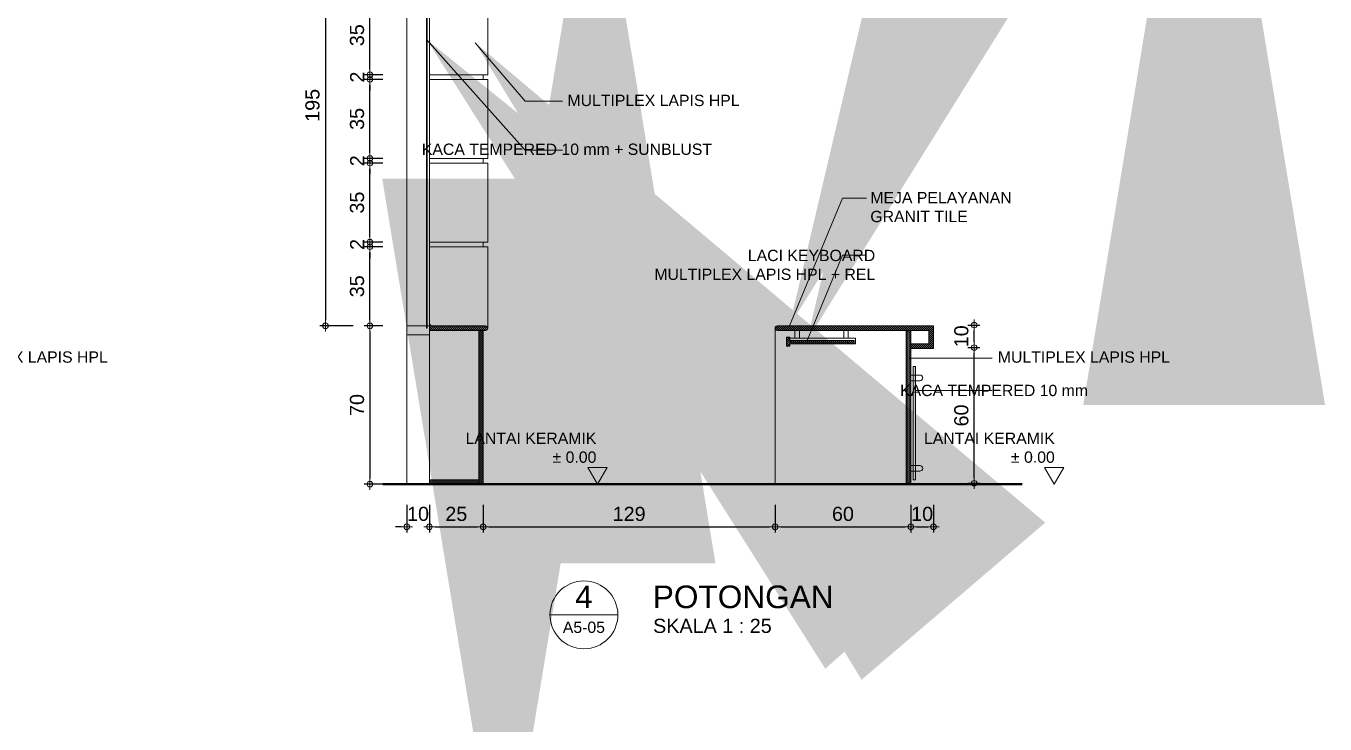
# Model space of a CAD drawing. Header units: millimetres. Extents: x -11 to 1625, y -267 to 180.
# Drawn here: x 1108.29 to 1131.26, y -70.74 to -58.39 of the extents above; entities that cross this region are included whole.
import ezdxf
from ezdxf.enums import TextEntityAlignment as Align

# ---------------------------------------------------------------- set-up
doc = ezdxf.new("R2010")
doc.units = ezdxf.units.MM
for name, color, linetype, lineweight in [('0.40', 6, 'Continuous', 40), ('ars', 11, 'Continuous', 5), ('ARSIR', 2, 'Continuous', 5), ('DIMENSI', 8, 'Continuous', 9), ('dinding', 5, 'Continuous', 15), ('not', 7, 'Continuous', 20), ('part', 83, 'Continuous', 15), ('STANDART', 3, 'Continuous', 20), ('ukuran', 6, 'Continuous', 20)]:
    doc.layers.add(name, color=color, linetype=linetype, lineweight=lineweight)
doc.styles.add('aku', font='arial.ttf')
doc.styles.get("Standard").update_dxf_attribs({"font": 'ARIALUNI.TTF'})
doc.dimstyles.new('H1.20 LAYOUT', dxfattribs={"dimtxt": 40, "dimasz": 13, "dimexe": 30, "dimexo": 0, "dimgap": 10, "dimtad": 2, "dimtih": 1, "dimtoh": 1, "dimdec": 0, "dimlfac": 0.1, "dimzin": 0, "dimdsep": 46, "dimtxsty": 'aku', "dimblk": 'DOT', "dimcen": 0.09, "dimclrd": 256, "dimclre": 256, "dimclrt": 2, "dimadec": 0, "dimazin": 0, "dimtfac": 1, "dimtdec": 0, "dimtix": 1, "dimtofl": 0, "dimtmove": 0, "dimatfit": 3, "dimfxl": 0, "dimtolj": 1, "dimtzin": 0, "dimlwd": -1, "dimlwe": 5, "dimarcsym": 0})
doc.dimstyles.new('sk-100', dxfattribs={"dimtxt": 0.25, "dimasz": 0.1, "dimexe": 0.1, "dimexo": 0, "dimgap": 0.1, "dimtad": 1, "dimdec": 4, "dimlfac": 100, "dimzin": 12, "dimdsep": 46, "dimtxsty": 'Standard', "dimblk": 'BULAT', "dimcen": 0.1, "dimadec": 0, "dimazin": 3, "dimtfac": 1, "dimtdec": 4, "dimtofl": 0, "dimtmove": 0, "dimatfit": 3, "dimldrblk": 'BULAT', "dimfxl": 0, "dimtolj": 1, "dimtzin": 0, "dimarcsym": 0})

# ---------------------------------------------------------------- blocks, each defined once
blk = doc.blocks.new('_Dot')
at = {"color": 0, "linetype": 'ByBlock', "lineweight": -2}
blk.add_line((-0.5, 0), (-1, 0), dxfattribs=at)
at = {"color": 0, "linetype": 'ByBlock', "const_width": 0.5}
blk.add_lwpolyline([(-0.25, 0, 1), (0.25, 0, 1)], format="xyb", close=True, dxfattribs=at)
blk = doc.blocks.new('BULAT')
for p, q in [((-1, 0), (1, 0)), ((0, -1), (0, 1))]:
    blk.add_line(p, q)
blk.add_circle((0, 0), 0.5)
blk = doc.blocks.new('*D264')
at = {"layer": 'Defpoints', "color": 0}
for p in [(1115.025, -66.861), (1115.425, -66.861), (1115.425, -67.252)]:
    blk.add_point(p, dxfattribs=at)
at = {"layer": 'ukuran', "color": 0, "lineweight": -2}
for p, q in [((1115.025, -66.861), (1115.025, -67.352)), ((1115.425, -66.861), (1115.425, -67.352)), ((1114.925, -67.252), (1114.825, -67.252)), ((1115.525, -67.252), (1115.625, -67.252))]:
    blk.add_line(p, q, dxfattribs=at)
at = {"layer": 'ukuran', "color": 0, "lineweight": -2, "xscale": 0.1, "yscale": 0.1, "zscale": 0.1}
blk.add_blockref('BULAT', (1115.025, -67.252), dxfattribs=at)
at = {"layer": 'ukuran', "color": 0, "lineweight": -2, "xscale": 0.1, "yscale": 0.1, "zscale": 0.1, "rotation": 180}
blk.add_blockref('BULAT', (1115.425, -67.252), dxfattribs=at)
at = {"layer": 'ukuran', "color": 0, "insert": (1115.225, -67.025), "char_height": 0.25, "attachment_point": 5}
blk.add_mtext('\\A1;10', dxfattribs=at)
blk = doc.blocks.new('*D265')
at = {"layer": 'Defpoints', "color": 0}
for p in [(1115.425, -66.861), (1116.377, -66.861), (1116.377, -67.252)]:
    blk.add_point(p, dxfattribs=at)
at = {"layer": 'ukuran', "color": 0, "lineweight": -2}
for p, q in [((1115.425, -66.861), (1115.425, -67.352)), ((1116.377, -66.861), (1116.377, -67.352)), ((1115.525, -67.252), (1116.277, -67.252))]:
    blk.add_line(p, q, dxfattribs=at)
at = {"layer": 'ukuran', "color": 0, "lineweight": -2, "xscale": 0.1, "yscale": 0.1, "zscale": 0.1, "rotation": 180}
blk.add_blockref('BULAT', (1115.425, -67.252), dxfattribs=at)
at = {"layer": 'ukuran', "color": 0, "lineweight": -2, "xscale": 0.1, "yscale": 0.1, "zscale": 0.1}
blk.add_blockref('BULAT', (1116.377, -67.252), dxfattribs=at)
at = {"layer": 'ukuran', "color": 0, "insert": (1115.901, -67.025), "char_height": 0.25, "attachment_point": 5}
blk.add_mtext('\\A1;25', dxfattribs=at)
blk = doc.blocks.new('*D266')
at = {"layer": 'Defpoints', "color": 0}
for p in [(1121.537, -66.861), (1123.937, -66.861), (1123.937, -67.252)]:
    blk.add_point(p, dxfattribs=at)
at = {"layer": 'ukuran', "color": 0, "lineweight": -2}
for p, q in [((1121.537, -66.861), (1121.537, -67.352)), ((1123.937, -66.861), (1123.937, -67.352)), ((1121.637, -67.252), (1123.837, -67.252))]:
    blk.add_line(p, q, dxfattribs=at)
at = {"layer": 'ukuran', "color": 0, "lineweight": -2, "xscale": 0.1, "yscale": 0.1, "zscale": 0.1, "rotation": 180}
blk.add_blockref('BULAT', (1121.537, -67.252), dxfattribs=at)
at = {"layer": 'ukuran', "color": 0, "lineweight": -2, "xscale": 0.1, "yscale": 0.1, "zscale": 0.1}
blk.add_blockref('BULAT', (1123.937, -67.252), dxfattribs=at)
at = {"layer": 'ukuran', "color": 0, "insert": (1122.737, -67.025), "char_height": 0.25, "attachment_point": 5}
blk.add_mtext('\\A1;60', dxfattribs=at)
blk = doc.blocks.new('*D267')
at = {"layer": 'Defpoints', "color": 0}
for p in [(1123.937, -66.861), (1124.337, -66.861), (1124.337, -67.252)]:
    blk.add_point(p, dxfattribs=at)
at = {"layer": 'ukuran', "color": 0, "lineweight": -2}
for p, q in [((1123.937, -66.861), (1123.937, -67.352)), ((1124.337, -66.861), (1124.337, -67.352)), ((1124.037, -67.252), (1124.237, -67.252))]:
    blk.add_line(p, q, dxfattribs=at)
at = {"layer": 'ukuran', "color": 0, "lineweight": -2, "xscale": 0.1, "yscale": 0.1, "zscale": 0.1, "rotation": 180}
blk.add_blockref('BULAT', (1123.937, -67.252), dxfattribs=at)
at = {"layer": 'ukuran', "color": 0, "lineweight": -2, "xscale": 0.1, "yscale": 0.1, "zscale": 0.1}
blk.add_blockref('BULAT', (1124.337, -67.252), dxfattribs=at)
at = {"layer": 'ukuran', "color": 0, "insert": (1124.137, -67.025), "char_height": 0.25, "attachment_point": 5}
blk.add_mtext('\\A1;10', dxfattribs=at)
blk = doc.blocks.new('*D268')
at = {"layer": 'Defpoints', "color": 0}
for p in [(1124.943, -64.083), (1125.058, -64.083), (1124.943, -66.483)]:
    blk.add_point(p, dxfattribs=at)
at = {"layer": 'ukuran', "color": 0, "lineweight": -2}
for p, q in [((1124.943, -64.083), (1125.158, -64.083)), ((1125.058, -66.383), (1125.058, -64.183)), ((1124.943, -66.483), (1125.158, -66.483))]:
    blk.add_line(p, q, dxfattribs=at)
at = {"layer": 'ukuran', "color": 0, "lineweight": -2, "xscale": 0.1, "yscale": 0.1, "zscale": 0.1}
for p, rotation in [((1125.058, -64.083), 90), ((1125.058, -66.483), 270)]:
    blk.add_blockref('BULAT', p, dxfattribs=dict(at, rotation=rotation))
at = {"layer": 'ukuran', "color": 0, "insert": (1124.831, -65.283), "char_height": 0.25, "attachment_point": 5, "rotation": 90}
blk.add_mtext('\\A1;60', dxfattribs=at)
blk = doc.blocks.new('*D269')
at = {"layer": 'Defpoints', "color": 0}
for p in [(1124.943, -63.683), (1125.058, -63.683), (1124.943, -64.083)]:
    blk.add_point(p, dxfattribs=at)
at = {"layer": 'ukuran', "color": 0, "lineweight": -2}
for p, q in [((1124.943, -63.683), (1125.158, -63.683)), ((1125.058, -63.983), (1125.058, -63.783)), ((1124.943, -64.083), (1125.158, -64.083))]:
    blk.add_line(p, q, dxfattribs=at)
at = {"layer": 'ukuran', "color": 0, "lineweight": -2, "xscale": 0.1, "yscale": 0.1, "zscale": 0.1}
for p, rotation in [((1125.058, -63.683), 90), ((1125.058, -64.083), 270)]:
    blk.add_blockref('BULAT', p, dxfattribs=dict(at, rotation=rotation))
at = {"layer": 'ukuran', "color": 0, "insert": (1124.831, -63.883), "char_height": 0.25, "attachment_point": 5, "rotation": 90}
blk.add_mtext('\\A1;10', dxfattribs=at)
blk = doc.blocks.new('*D270')
at = {"layer": 'Defpoints', "color": 0}
for p in [(1114.375, -60.818), (1114.604, -60.818), (1114.604, -62.218)]:
    blk.add_point(p, dxfattribs=at)
at = {"layer": 'ukuran', "color": 0, "lineweight": -2}
for p, q in [((1114.604, -60.818), (1114.275, -60.818)), ((1114.375, -62.118), (1114.375, -60.918)), ((1114.604, -62.218), (1114.275, -62.218))]:
    blk.add_line(p, q, dxfattribs=at)
at = {"layer": 'ukuran', "color": 0, "lineweight": -2, "xscale": 0.1, "yscale": 0.1, "zscale": 0.1}
for p, rotation in [((1114.375, -60.818), 90), ((1114.375, -62.218), 270)]:
    blk.add_blockref('BULAT', p, dxfattribs=dict(at, rotation=rotation))
at = {"layer": 'ukuran', "color": 0, "insert": (1114.147, -61.518), "char_height": 0.25, "attachment_point": 5, "rotation": 90}
blk.add_mtext('\\A1;35', dxfattribs=at)
blk = doc.blocks.new('*D271')
at = {"layer": 'Defpoints', "color": 0}
for p in [(1114.604, -62.218), (1114.375, -62.298), (1114.604, -62.298)]:
    blk.add_point(p, dxfattribs=at)
at = {"layer": 'ukuran', "color": 0, "lineweight": -2}
for p, q in [((1114.604, -62.218), (1114.275, -62.218)), ((1114.375, -62.118), (1114.375, -62.018)), ((1114.604, -62.298), (1114.275, -62.298)), ((1114.375, -62.398), (1114.375, -62.498))]:
    blk.add_line(p, q, dxfattribs=at)
at = {"layer": 'ukuran', "color": 0, "lineweight": -2, "xscale": 0.1, "yscale": 0.1, "zscale": 0.1}
for p, rotation in [((1114.375, -62.218), 270), ((1114.375, -62.298), 90)]:
    blk.add_blockref('BULAT', p, dxfattribs=dict(at, rotation=rotation))
at = {"layer": 'ukuran', "color": 0, "insert": (1114.149, -62.258), "char_height": 0.25, "attachment_point": 5, "rotation": 90}
blk.add_mtext('\\A1;2', dxfattribs=at)
blk = doc.blocks.new('*D272')
at = {"layer": 'Defpoints', "color": 0}
for p in [(1114.375, -59.338), (1114.604, -59.338), (1114.604, -60.738)]:
    blk.add_point(p, dxfattribs=at)
at = {"layer": 'ukuran', "color": 0, "lineweight": -2}
for p, q in [((1114.604, -59.338), (1114.275, -59.338)), ((1114.375, -60.638), (1114.375, -59.438)), ((1114.604, -60.738), (1114.275, -60.738))]:
    blk.add_line(p, q, dxfattribs=at)
at = {"layer": 'ukuran', "color": 0, "lineweight": -2, "xscale": 0.1, "yscale": 0.1, "zscale": 0.1}
for p, rotation in [((1114.375, -59.338), 90), ((1114.375, -60.738), 270)]:
    blk.add_blockref('BULAT', p, dxfattribs=dict(at, rotation=rotation))
at = {"layer": 'ukuran', "color": 0, "insert": (1114.147, -60.038), "char_height": 0.25, "attachment_point": 5, "rotation": 90}
blk.add_mtext('\\A1;35', dxfattribs=at)
blk = doc.blocks.new('*D273')
at = {"layer": 'Defpoints', "color": 0}
for p in [(1114.375, -60.818), (1114.604, -60.738), (1114.604, -60.818)]:
    blk.add_point(p, dxfattribs=at)
at = {"layer": 'ukuran', "color": 0, "lineweight": -2}
for p, q in [((1114.375, -60.638), (1114.375, -60.538)), ((1114.604, -60.738), (1114.275, -60.738)), ((1114.604, -60.818), (1114.275, -60.818)), ((1114.375, -60.918), (1114.375, -61.018))]:
    blk.add_line(p, q, dxfattribs=at)
at = {"layer": 'ukuran', "color": 0, "lineweight": -2, "xscale": 0.1, "yscale": 0.1, "zscale": 0.1}
for p, rotation in [((1114.375, -60.738), 270), ((1114.375, -60.818), 90)]:
    blk.add_blockref('BULAT', p, dxfattribs=dict(at, rotation=rotation))
at = {"layer": 'ukuran', "color": 0, "insert": (1114.149, -60.778), "char_height": 0.25, "attachment_point": 5, "rotation": 90}
blk.add_mtext('\\A1;2', dxfattribs=at)
blk = doc.blocks.new('*D274')
at = {"layer": 'Defpoints', "color": 0}
for p in [(1114.375, -57.858), (1114.604, -57.858), (1114.604, -59.258)]:
    blk.add_point(p, dxfattribs=at)
at = {"layer": 'ukuran', "color": 0, "lineweight": -2}
for p, q in [((1114.604, -57.858), (1114.275, -57.858)), ((1114.375, -59.158), (1114.375, -57.958)), ((1114.604, -59.258), (1114.275, -59.258))]:
    blk.add_line(p, q, dxfattribs=at)
at = {"layer": 'ukuran', "color": 0, "lineweight": -2, "xscale": 0.1, "yscale": 0.1, "zscale": 0.1}
for p, rotation in [((1114.375, -57.858), 90), ((1114.375, -59.258), 270)]:
    blk.add_blockref('BULAT', p, dxfattribs=dict(at, rotation=rotation))
at = {"layer": 'ukuran', "color": 0, "insert": (1114.147, -58.558), "char_height": 0.25, "attachment_point": 5, "rotation": 90}
blk.add_mtext('\\A1;35', dxfattribs=at)
blk = doc.blocks.new('*D275')
at = {"layer": 'Defpoints', "color": 0}
for p in [(1114.375, -59.338), (1114.604, -59.258), (1114.604, -59.338)]:
    blk.add_point(p, dxfattribs=at)
at = {"layer": 'ukuran', "color": 0, "lineweight": -2}
for p, q in [((1114.375, -59.158), (1114.375, -59.058)), ((1114.604, -59.258), (1114.275, -59.258)), ((1114.604, -59.338), (1114.275, -59.338)), ((1114.375, -59.438), (1114.375, -59.538))]:
    blk.add_line(p, q, dxfattribs=at)
at = {"layer": 'ukuran', "color": 0, "lineweight": -2, "xscale": 0.1, "yscale": 0.1, "zscale": 0.1}
for p, rotation in [((1114.375, -59.258), 270), ((1114.375, -59.338), 90)]:
    blk.add_blockref('BULAT', p, dxfattribs=dict(at, rotation=rotation))
at = {"layer": 'ukuran', "color": 0, "insert": (1114.149, -59.298), "char_height": 0.25, "attachment_point": 5, "rotation": 90}
blk.add_mtext('\\A1;2', dxfattribs=at)
blk = doc.blocks.new('*D278')
at = {"layer": 'Defpoints', "color": 0}
for p in [(1114.375, -62.298), (1114.604, -62.298), (1114.604, -63.698)]:
    blk.add_point(p, dxfattribs=at)
at = {"layer": 'ukuran', "color": 0, "lineweight": -2}
for p, q in [((1114.604, -62.298), (1114.275, -62.298)), ((1114.375, -63.598), (1114.375, -62.398)), ((1114.604, -63.698), (1114.275, -63.698))]:
    blk.add_line(p, q, dxfattribs=at)
at = {"layer": 'ukuran', "color": 0, "lineweight": -2, "xscale": 0.1, "yscale": 0.1, "zscale": 0.1}
for p, rotation in [((1114.375, -62.298), 90), ((1114.375, -63.698), 270)]:
    blk.add_blockref('BULAT', p, dxfattribs=dict(at, rotation=rotation))
at = {"layer": 'ukuran', "color": 0, "insert": (1114.147, -62.998), "char_height": 0.25, "attachment_point": 5, "rotation": 90}
blk.add_mtext('\\A1;35', dxfattribs=at)
blk = doc.blocks.new('*D289')
at = {"layer": 'Defpoints', "color": 0}
for p in [(1114.079, -55.898), (1113.587, -63.698), (1114.079, -63.698)]:
    blk.add_point(p, dxfattribs=at)
at = {"layer": 'ukuran', "color": 0, "lineweight": -2}
for p, q in [((1114.079, -55.898), (1113.487, -55.898)), ((1113.587, -55.998), (1113.587, -63.598)), ((1114.079, -63.698), (1113.487, -63.698))]:
    blk.add_line(p, q, dxfattribs=at)
at = {"layer": 'ukuran', "color": 0, "lineweight": -2, "xscale": 0.1, "yscale": 0.1, "zscale": 0.1}
for p, rotation in [((1113.587, -55.898), 90), ((1113.587, -63.698), 270)]:
    blk.add_blockref('BULAT', p, dxfattribs=dict(at, rotation=rotation))
at = {"layer": 'ukuran', "color": 0, "insert": (1113.359, -59.798), "char_height": 0.25, "attachment_point": 5, "rotation": 90}
blk.add_mtext('\\A1;195', dxfattribs=at)
blk = doc.blocks.new('*D290')
at = {"layer": 'Defpoints', "color": 0}
for p in [(1114.604, -63.698), (1114.375, -66.498), (1114.604, -66.498)]:
    blk.add_point(p, dxfattribs=at)
at = {"layer": 'ukuran', "color": 0, "lineweight": -2}
for p, q in [((1114.604, -63.698), (1114.275, -63.698)), ((1114.375, -63.798), (1114.375, -66.398)), ((1114.604, -66.498), (1114.275, -66.498))]:
    blk.add_line(p, q, dxfattribs=at)
at = {"layer": 'ukuran', "color": 0, "lineweight": -2, "xscale": 0.1, "yscale": 0.1, "zscale": 0.1}
for p, rotation in [((1114.375, -63.698), 90), ((1114.375, -66.498), 270)]:
    blk.add_blockref('BULAT', p, dxfattribs=dict(at, rotation=rotation))
at = {"layer": 'ukuran', "color": 0, "insert": (1114.147, -65.098), "char_height": 0.25, "attachment_point": 5, "rotation": 90}
blk.add_mtext('\\A1;70', dxfattribs=at)
blk = doc.blocks.new('Ndtpd')
blk.add_line((0.747, 0), (-0.747, 0))
blk.add_circle((0, 0), 0.747)
at = {"flags": 4}
for tag, height, p in [('NO', 0.5, (0, 0.148)), ('NOLBR', 0.3, (0, -0.398))]:
    blk.add_attdef(tag, text='', height=height, dxfattribs=at).set_placement(p, align=Align.CENTER)
for tag, p, height in [('NDTPD', (1.516, 0.148), 0.5), ('SKALA', (1.523, -0.398), 0.3)]:
    blk.add_attdef(tag, p, '', height=height, dxfattribs=at)
blk = doc.blocks.new('*D291')
at = {"layer": 'Defpoints', "color": 0}
for p in [(1116.377, -66.915), (1121.537, -66.915), (1121.537, -67.252)]:
    blk.add_point(p, dxfattribs=at)
at = {"layer": 'ukuran', "color": 0, "lineweight": -2}
for p, q in [((1116.377, -66.915), (1116.377, -67.352)), ((1121.537, -66.915), (1121.537, -67.352)), ((1116.477, -67.252), (1121.437, -67.252))]:
    blk.add_line(p, q, dxfattribs=at)
at = {"layer": 'ukuran', "color": 0, "lineweight": -2, "xscale": 0.1, "yscale": 0.1, "zscale": 0.1, "rotation": 180}
blk.add_blockref('BULAT', (1116.377, -67.252), dxfattribs=at)
at = {"layer": 'ukuran', "color": 0, "lineweight": -2, "xscale": 0.1, "yscale": 0.1, "zscale": 0.1}
blk.add_blockref('BULAT', (1121.537, -67.252), dxfattribs=at)
at = {"layer": 'ukuran', "color": 0, "insert": (1118.957, -67.025), "char_height": 0.25, "attachment_point": 5}
blk.add_mtext('\\A1;129', dxfattribs=at)

msp = doc.modelspace()

# ---------------------------------------------------------------- hatches: boundary and pattern name
at = {"layer": 'ars'}
h = msp.add_hatch(dxfattribs=at)
h.set_pattern_fill('ANSI31', color=256, scale=0.2, style=0)
h.set_pattern_definition([(45, (1113.65717, -64.098403), (-0.01767767, 0.01767767), [])])
edge = h.paths.add_edge_path()
edge.add_line((1115.4251527, -63.6984035), (1115.4251527, -63.7784035))
edge.add_line((1115.4251527, -63.7784035), (1116.4171695, -63.7784035))
edge.add_arc((1116.4171695, -63.7384035), 0.04, 270, 450)
edge.add_line((1116.4171695, -63.6984035), (1115.4251527, -63.6984035))
h = msp.add_hatch(dxfattribs=at)
h.set_pattern_fill('ANSI31', color=256, scale=0.2, style=0)
h.set_pattern_definition([(45, (1115.425153, -66.498403), (-0.01767767, 0.01767767), [])])
h.paths.add_polyline_path([(1116.3771695, -63.7784035), (1116.2971695, -63.7784035), (1116.2971695, -66.4984035), (1116.3771695, -66.4984035)])
h.paths.add_polyline_path([(1115.4251527, -66.4184035), (1115.4251527, -66.4984035), (1116.2971695, -66.4984035), (1116.2971695, -66.4184035)])
h = msp.add_hatch(dxfattribs=at)
h.set_pattern_fill('ANSI31', color=256, scale=0.2, style=0)
h.set_pattern_definition([(135, (1124.337153, -64.098403), (0.01767767, 0.01767767), [])])
h.paths.add_polyline_path([(1124.3371527, -63.6984035), (1124.3371527, -64.0984035), (1123.9371527, -64.0984035), (1123.9371527, -64.0184035), (1124.2571527, -64.0184035), (1124.2571527, -63.7784035), (1121.5771527, -63.7784035, -1), (1121.5771527, -63.6984035)])
h = msp.add_hatch(dxfattribs=at)
h.set_pattern_fill('ANSI31', color=256, scale=0.2, style=0)
h.set_pattern_definition([(135, (1123.937153, -66.498403), (0.01767767, 0.01767767), [])])
h.paths.add_polyline_path([(1123.9371527, -66.4984035), (1123.8571527, -66.4984035), (1123.8571527, -63.7784035), (1123.9371527, -63.7784035)])
h = msp.add_hatch(dxfattribs=at)
h.set_pattern_fill('ANSI31', color=256, scale=0.2, style=0)
h.set_pattern_definition([(135, (1122.937153, -64.058403), (0.01767767, 0.01767767), [])])
h.paths.add_polyline_path([(1121.7371527, -63.8984035), (1121.7971527, -63.8984035), (1121.7971527, -63.9584035), (1122.9371527, -63.9584035), (1122.9371527, -64.0184035), (1121.7971527, -64.0184035), (1121.7971527, -64.0584035), (1121.7371527, -64.0584035)])
at = {"layer": 'ARSIR'}
h = msp.add_hatch(color=5, dxfattribs=at)
h.set_gradient(color1=(0, 0, 255), one_color=1, tint=1, name='INVCYLINDER')
h.paths.add_polyline_path([(1123.9771527, -64.4184035), (1124.0171527, -64.4184035), (1124.0171527, -66.4184035), (1123.9771527, -66.4184035)])

# ---------------------------------------------------------------- linework, layer by layer
at = {"layer": '0.40'}
msp.add_lwpolyline([(1114.6041863, -66.4984035), (1125.9041604, -66.4984035)], dxfattribs=at)
at = {"layer": 'ars'}
for p, q in [((1121.5371527, -63.7384035), (1121.5371527, -66.4984035)), ((1121.8867806, -63.9184035), (1121.8867806, -63.7784035)), ((1121.9667806, -63.9184035), (1121.9667806, -63.7784035)), ((1122.7500518, -63.9184035), (1122.7500518, -63.7784035)), ((1122.8300518, -63.9184035), (1122.8300518, -63.7784035)), ((1122.9571527, -63.9184035), (1121.7971527, -63.9184035)), ((1122.9571527, -64.0184035), (1122.9571527, -63.9184035))]:
    msp.add_line(p, q, dxfattribs=at)
for points in [[(1115.3873256, -55.8984035), (1115.3768101, -55.8984035), (1115.3768101, -63.736838), (1115.3873256, -63.736838)], [(1115.0251527, -63.6984035), (1115.4251527, -63.6984035), (1115.4251527, -63.8584035), (1115.0251527, -63.8584035)]]:
    msp.add_lwpolyline(points, close=True, dxfattribs=at)
for points in [[(1125.3753327, -64.2714868), (1123.896384, -64.2714868)], [(1125.3766016, -64.8395503), (1124.0171527, -64.8395503)]]:
    msp.add_lwpolyline(points, dxfattribs=at)
msp.add_arc((1115.4910526, -63.6372474), 0.0664144, 187.13635802, 247.04708929, dxfattribs=at)
at = {"layer": 'DIMENSI'}
for points in [[(1118.3959055, -66.4984035), (1118.5673629, -66.2014306), (1118.2244482, -66.2014306)], [(1126.4725688, -66.4984035), (1126.6440262, -66.2014306), (1126.3011115, -66.2014306)]]:
    msp.add_lwpolyline(points, close=True, dxfattribs=at)
at = {"layer": 'part'}
msp.add_lwpolyline([(1115.4251527, -65.5184035), (1115.4251527, -65.5184035), (1115.4251527, -66.1184035), (1115.4251527, -66.1184035), (1115.4251527, -66.4984035), (1115.0251527, -66.4984035), (1115.0251527, -66.4984035), (1115.0251527, -66.4984035), (1115.0251527, -54.1384035), (1115.4251527, -54.1384035)], close=True, dxfattribs=at)
at = {"layer": 'STANDART'}
for p, q in [((1116.4571695, -59.2584035), (1116.4571695, -57.8584035)), ((1116.4571695, -59.2584035), (1115.4251527, -59.2584035)), ((1116.4571695, -59.3384035), (1115.4251527, -59.3384035)), ((1116.3771695, -59.3384035), (1116.3771695, -59.2584035)), ((1116.4571695, -60.7384035), (1116.4571695, -59.3384035)), ((1116.4571695, -60.7384035), (1115.4251527, -60.7384035)), ((1116.4571695, -60.8184035), (1115.4251527, -60.8184035)), ((1116.3771695, -60.8184035), (1116.3771695, -60.7384035)), ((1116.4571695, -62.2184035), (1116.4571695, -60.8184035)), ((1116.4571695, -62.2184035), (1115.4251527, -62.2184035)), ((1116.3771695, -62.2984035), (1116.3771695, -62.2184035)), ((1116.4571695, -62.2984035), (1115.4251527, -62.2984035)), ((1116.4571695, -63.7384035), (1116.4571695, -62.2984035)), ((1115.4251527, -63.6984035), (1116.4171695, -63.6984035)), ((1115.4251527, -63.7784035), (1116.4171695, -63.7784035)), ((1116.2971695, -66.4984035), (1116.2971695, -63.7784035)), ((1116.3771695, -66.4984035), (1116.3771695, -63.7784035)), ((1124.3371527, -63.6984035), (1121.5771527, -63.6984035)), ((1124.2571527, -63.7784035), (1121.5771527, -63.7784035)), ((1123.8571527, -63.7784035), (1123.8571527, -66.4984035)), ((1123.9371527, -63.7784035), (1123.9371527, -66.4984035)), ((1124.2571527, -64.0184035), (1124.2571527, -63.7784035)), ((1124.3371527, -64.0984035), (1124.3371527, -63.6984035)), ((1121.7971527, -63.8984035), (1121.7371527, -63.8984035)), ((1121.7371527, -63.8984035), (1121.7371527, -64.0584035)), ((1121.7971527, -64.0584035), (1121.7371527, -64.0584035)), ((1121.7971527, -63.8984035), (1121.7971527, -63.9584035)), ((1122.9371527, -63.9584035), (1121.7971527, -63.9584035)), ((1122.9371527, -64.0184035), (1121.7971527, -64.0184035)), ((1121.7971527, -64.0184035), (1121.7971527, -64.0584035)), ((1122.9371527, -63.9584035), (1122.9371527, -64.0184035)), ((1122.9371527, -64.0184035), (1122.9571527, -64.0184035)), ((1124.2571527, -64.0184035), (1123.9371527, -64.0184035)), ((1124.3371527, -64.0984035), (1123.9371527, -64.0984035))]:
    msp.add_line(p, q, dxfattribs=at)
msp.add_lwpolyline([(1124.0171527, -66.4184035), (1123.9771527, -66.4184035), (1123.9771527, -64.4184035), (1124.0171527, -64.4184035)], close=True, dxfattribs=at)
for points in [[(1124.0971527, -64.5684035), (1123.9371527, -64.5684035), (1123.9371527, -64.6684035), (1124.0971527, -64.6684035)], [(1124.0971527, -66.2684035), (1123.9371527, -66.2684035), (1123.9371527, -66.1684035), (1124.0971527, -66.1684035)], [(1115.4251527, -66.4184035), (1116.2971695, -66.4184035)]]:
    msp.add_lwpolyline(points, dxfattribs=at)
for centre, radius, start, end in [((1116.4171695, -63.7384035), 0.04, 270, 90), ((1121.5771527, -63.7384035), 0.04, 90, 270), ((1124.0971527, -64.6184035), 0.05, 270, 90), ((1124.0971527, -66.2184035), 0.05, 270, 90)]:
    msp.add_arc(centre, radius, start, end, dxfattribs=at)

# ---------------------------------------------------------------- block references
at = {"layer": 'not', "lineweight": -3}
ref = msp.add_blockref('Ndtpd', (1118.1575368, -68.80893), dxfattribs=dict(at, xscale=0.8032128514056183, yscale=0.8032128514056183, zscale=0.8032128514056183))
ref.add_attrib('NO', '4', dxfattribs={"layer": '0', "lineweight": -3, "height": 0.4, "flags": 4}).set_placement((1118.1572096, -68.6904041), align=Align.CENTER)
ref.add_attrib('NDTPD', 'POTONGAN ', (1119.3752215, -68.6904041), dxfattribs={"layer": '0', "lineweight": -3, "height": 0.4, "flags": 4})
ref.add_attrib('NOLBR', 'A5-05', dxfattribs={"layer": '0', "lineweight": -3, "height": 0.2, "flags": 4}).set_placement((1118.1572096, -69.1288999), align=Align.CENTER)
ref.add_attrib('SKALA', 'SKALA 1 : 25', (1119.3810215, -69.1288999), dxfattribs={"layer": '0', "lineweight": -3, "height": 0.25, "flags": 4})

# ---------------------------------------------------------------- texts
at = {"layer": 'dinding', "char_height": 0.2, "style": 'aku'}
for s, insert, attachment_point in [('MULTIPLEX LAPIS HPL', (1117.866688, -59.6109886), 1), ('KACA TEMPERED 10 mm + SUNBLUST', (1120.422425, -60.474547), 3), ('MEJA PELAYANAN\\PGRANIT TILE', (1123.2210558, -61.3298627), 1), ('LACI KEYBOARD \\PMULTIPLEX LAPIS HPL + REL', (1123.3072107, -62.352581), 3), ('MULTIPLEX LAPIS HPL', (1125.4757786, -64.1495459), 1), ('KACA TEMPERED 10 mm ', (1127.0691284, -64.7403324), 3), ('LANTAI KERAMIK\\P± 0.00', (1118.3779369, -65.5860342), 3), ('LANTAI KERAMIK\\P± 0.00', (1126.4824736, -65.5860342), 3)]:
    msp.add_mtext(s, dxfattribs=dict(at, insert=insert, attachment_point=attachment_point))
at = {"layer": 'not', "insert": (1106.6960747, -64.1495459), "char_height": 0.2, "attachment_point": 1, "style": 'aku'}
msp.add_mtext('MULTIPLEX LAPIS HPL', dxfattribs=at)

# ---------------------------------------------------------------- dimensions: what is measured, and where the dimension line sits
at = {"layer": 'ukuran'}
for base, p1, p2, picture, middle in [((1113.5869347, -63.6984035), (1114.0791679, -55.8984035), (1114.0791679, -63.6984035), '*D289', (1113.3592062, -59.7984035)), ((1114.3749705, -57.8584035), (1114.6041863, -59.2584035), (1114.6041863, -57.8584035), '*D274', (1114.147242, -58.5584035)), ((1114.3749705, -59.3384035), (1114.6041863, -60.7384035), (1114.6041863, -59.3384035), '*D272', (1114.147242, -60.0384035)), ((1114.3749705, -60.8184035), (1114.6041863, -62.2184035), (1114.6041863, -60.8184035), '*D270', (1114.147242, -61.5184035)), ((1114.3749705, -62.2984035), (1114.6041863, -63.6984035), (1114.6041863, -62.2984035), '*D278', (1114.147242, -62.9984035)), ((1114.3749705, -66.4984035), (1114.6041863, -63.6984035), (1114.6041863, -66.4984035), '*D290', (1114.147242, -65.0984035)), ((1125.0584849, -64.0826997), (1124.943385, -66.4826997), (1124.943385, -64.0826997), '*D268', (1124.8307564, -65.2826997))]:
    dim = msp.add_linear_dim(base=base, p1=p1, p2=p2, angle=90, dimstyle='sk-100', override={"dimlfac": 25}, dxfattribs=at)
    dim.commit()
    dim.dimension.update_dxf_attribs({"geometry": picture, "text_midpoint": middle})
for base, p1, p2, picture, middle in [((1114.3749705, -59.3384035), (1114.6041863, -59.2584035), (1114.6041863, -59.3384035), '*D275', (1114.3749705, -59.2984035)), ((1114.3749705, -60.8184035), (1114.6041863, -60.7384035), (1114.6041863, -60.8184035), '*D273', (1114.3749705, -60.7784035)), ((1114.3749705, -62.2984035), (1114.6041863, -62.2184035), (1114.6041863, -62.2984035), '*D271', (1114.3749705, -62.2584035)), ((1125.0584849, -63.6826997), (1124.943385, -64.0826997), (1124.943385, -63.6826997), '*D269', (1125.0584849, -63.8826997))]:
    dim = msp.add_linear_dim(base=base, p1=p1, p2=p2, angle=90, dimstyle='sk-100', override={"dimlfac": 25}, dxfattribs=at)
    dim.commit()
    dim.dimension.update_dxf_attribs({"geometry": picture, "text_midpoint": middle, "dimtype": 160})
for base, p1, p2, picture, middle in [((1115.4251527, -67.2522636), (1115.0251527, -66.8606522), (1115.4251527, -66.8606522), '*D264', (1115.2251527, -67.2522636)), ((1124.3371527, -67.2522636), (1123.9371527, -66.8606522), (1124.3371527, -66.8606522), '*D267', (1124.1371527, -67.2522636))]:
    dim = msp.add_linear_dim(base=base, p1=p1, p2=p2, dimstyle='sk-100', override={"dimlfac": 25}, dxfattribs=at)
    dim.commit()
    dim.dimension.update_dxf_attribs({"geometry": picture, "text_midpoint": middle, "dimtype": 160})
dim = msp.add_linear_dim(base=(1116.3771695, -67.2522636), p1=(1115.4251527, -66.8606522), p2=(1116.3771695, -66.8606522), text='25', dimstyle='sk-100', override={"dimlfac": 25}, dxfattribs=at)
dim.commit()
dim.dimension.update_dxf_attribs({"geometry": '*D265', "text_midpoint": (1115.9011611, -67.2522636), "dimtype": 160})
for base, p1, p2, override, picture, middle in [((1121.5371527, -67.2522636), (1116.3771695, -66.915412), (1121.5371527, -66.915412), {"dimdec": 0, "dimlfac": 25}, '*D291', (1118.9571611, -67.0245351)), ((1123.9371527, -67.2522636), (1121.5371527, -66.8606522), (1123.9371527, -66.8606522), {"dimlfac": 25}, '*D266', (1122.7371527, -67.0245351))]:
    dim = msp.add_linear_dim(base=base, p1=p1, p2=p2, dimstyle='sk-100', override=override, dxfattribs=at)
    dim.commit()
    dim.dimension.update_dxf_attribs({"geometry": picture, "text_midpoint": middle})

# ---------------------------------------------------------------- leaders
at = {"layer": 'ars'}
msp.add_leader([(1129.122832, -52.0968722), (1129.122832, -53.4445285), (1129.6375998, -53.4445285)], dimstyle='H1.20 LAYOUT', override={"dimgap": 10, "dimtad": 0}, dxfattribs=at)
at = {"layer": 'DIMENSI'}
for points in [[(1121.7908004, -63.6984035), (1122.7305092, -61.4368871), (1123.1553845, -61.4368871)], [(1122.102511, -63.9584035), (1122.7305092, -62.4470542), (1123.1553845, -62.4470542)], [(1118.346347, -54.8984035), (1118.346347, -55.4460597), (1118.8611148, -55.4460597)], [(1115.3768101, -58.631636), (1117.1201245, -60.5897208), (1117.7770751, -60.5897208)], [(1116.2368127, -58.6912512), (1117.1201245, -59.7233421), (1117.7770751, -59.7233421)], [(1116.7284441, -74.0928857), (1116.7284441, -72.7325319), (1117.8128311, -72.7325319)]]:
    msp.add_leader(points, dimstyle='H1.20 LAYOUT', override={"dimgap": 10, "dimtad": 0}, dxfattribs=at)

doc.saveas('drawing.dxf')
